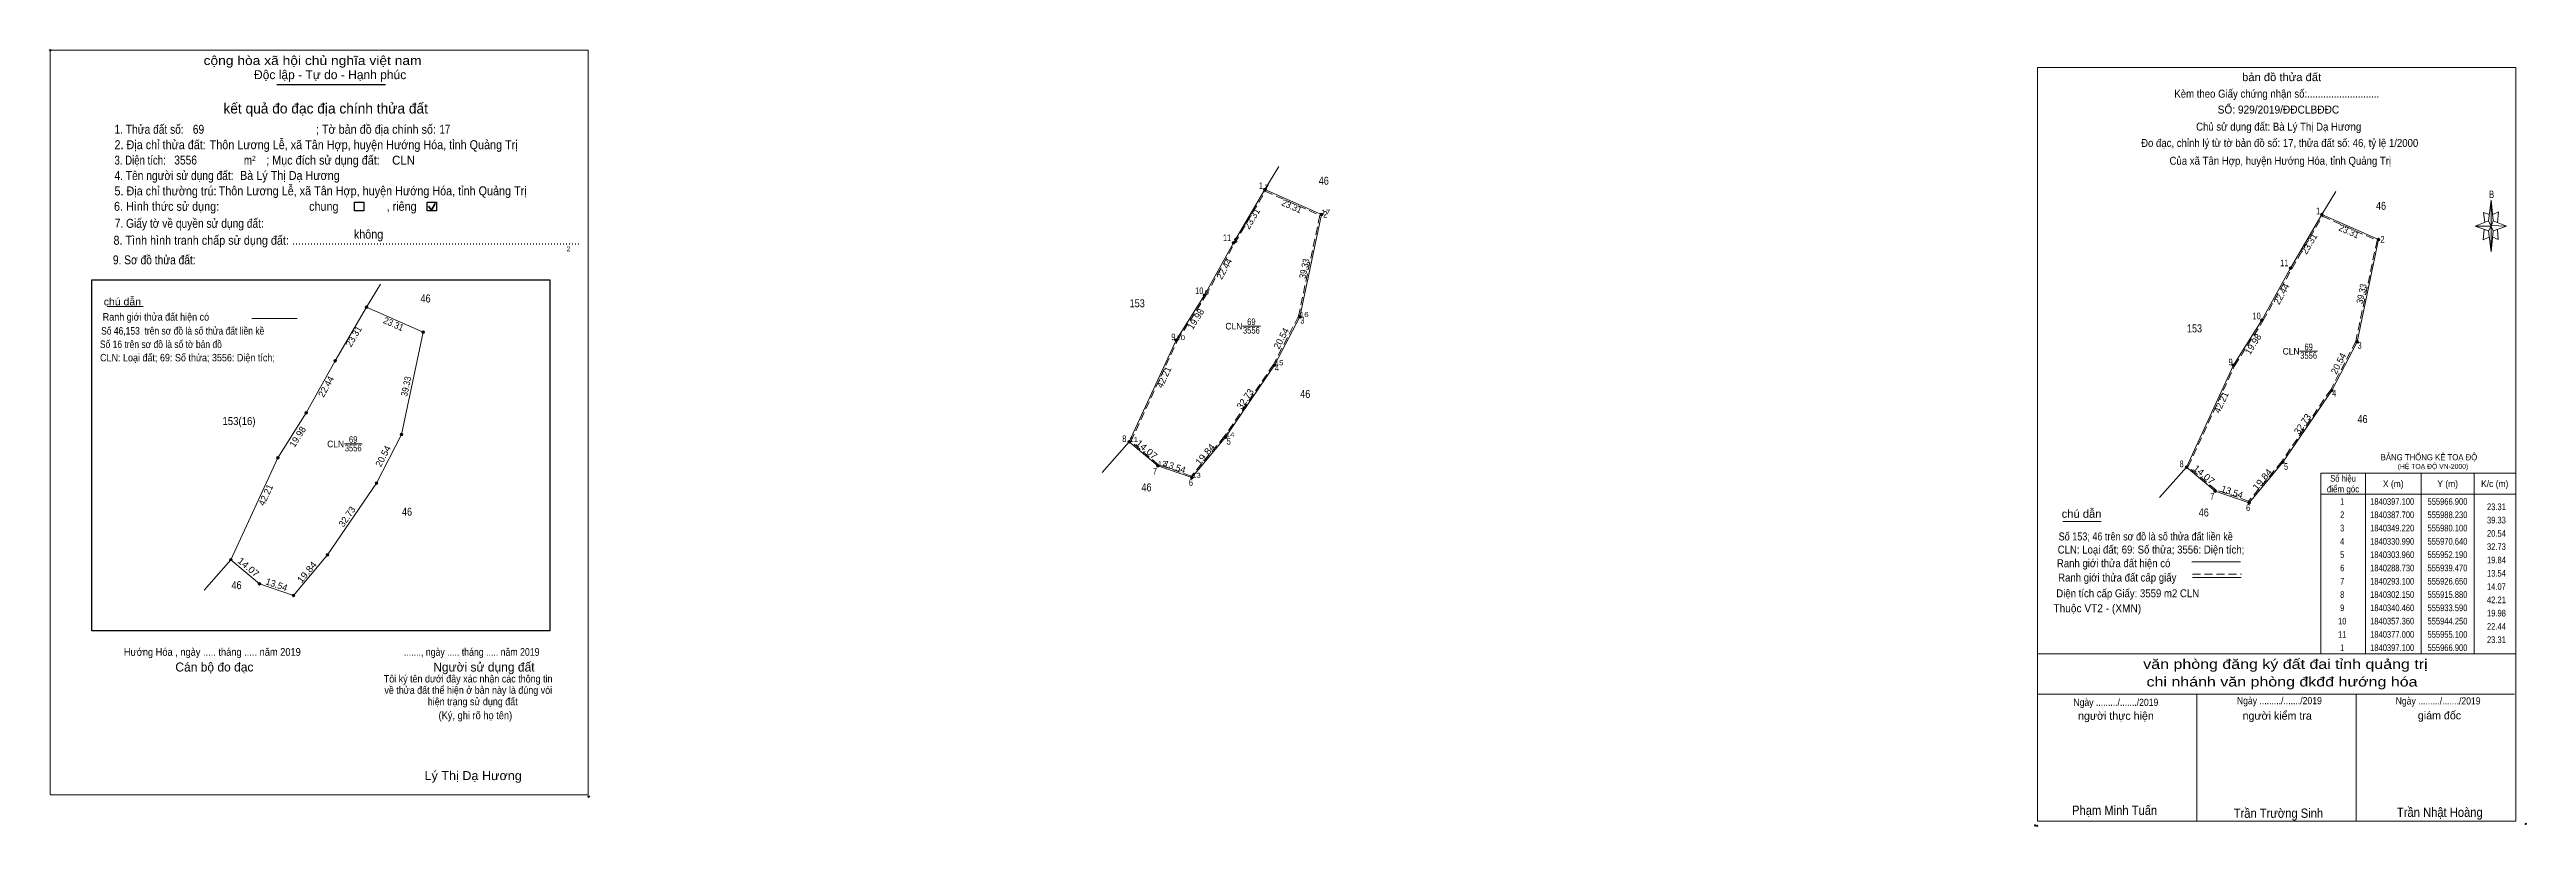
# Model space of a CAD drawing. Header units: metres. Extents: x 555509 to 556442, y 1840158 to 1840450.
import ezdxf
from ezdxf.enums import TextEntityAlignment as Align

# ---------------------------------------------------------------- set-up
doc = ezdxf.new("R2010")
doc.units = ezdxf.units.M
doc.header["$PDMODE"] = 32
doc.header["$PDSIZE"] = 0.5
doc.linetypes.add('MEDIUM_DASHED', pattern=[4.5, 3, -1.5])
for name, color, linetype, lineweight in [('1', 7, 'MEDIUM_DASHED', 13), ('10', 7, 'Continuous', 13), ('13', 7, 'Continuous', 13), ('17', 7, 'Continuous', 13), ('2', 7, 'Continuous', 25), ('5', 7, 'Continuous', 13), ('6', 7, 'Continuous', 13), ('63', 7, 'Continuous', 13)]:
    doc.layers.add(name, color=color, linetype=linetype, lineweight=lineweight)
doc.layers.add('12', color=7, linetype='Continuous')
doc.layers.add('7', color=7, linetype='Continuous')

msp = doc.modelspace()

# ---------------------------------------------------------------- hatches: boundary and pattern name
at = {"layer": '13'}
for points in [[(555967.4, 1840397.1, 1), (555966.4, 1840397.1, 1)], [(555988.73, 1840387.7, 1), (555987.73, 1840387.7, 1)], [(556365.4, 1840387.65, 1), (556364.4, 1840387.65, 1)], [(555955.6, 1840377, 1), (555954.6, 1840377, 1)], [(556386.73, 1840378.25, 1), (556385.73, 1840378.25, 1)], [(556353.6, 1840367.55, 1), (556352.6, 1840367.55, 1)], [(555944.75, 1840357.36, 1), (555943.75, 1840357.36, 1)], [(555629.27, 1840352.8, 1), (555628.27, 1840352.8, 1)], [(555980.6, 1840349.22, 1), (555979.6, 1840349.22, 1)], [(556342.75, 1840347.91, 1), (556341.75, 1840347.91, 1)], [(555650.6, 1840343.4, 1), (555649.6, 1840343.4, 1)], [(555934.09, 1840340.46, 1), (555933.09, 1840340.46, 1)], [(556378.6, 1840339.77, 1), (556377.6, 1840339.77, 1)], [(555617.47, 1840332.7, 1), (555616.47, 1840332.7, 1)], [(555971.14, 1840330.99, 1), (555970.14, 1840330.99, 1)], [(556332.09, 1840331.01, 1), (556331.09, 1840331.01, 1)], [(556369.14, 1840321.54, 1), (556368.14, 1840321.54, 1)], [(555606.62, 1840313.06, 1), (555605.62, 1840313.06, 1)], [(555642.47, 1840304.92, 1), (555641.47, 1840304.92, 1)], [(555916.38, 1840302.15, 1), (555915.38, 1840302.15, 1)], [(555952.69, 1840303.96, 1), (555951.69, 1840303.96, 1)], [(555595.96, 1840296.16, 1), (555594.96, 1840296.16, 1)], [(555927.15, 1840293.1, 1), (555926.15, 1840293.1, 1)], [(556314.38, 1840292.7, 1), (556313.38, 1840292.7, 1)], [(556350.69, 1840294.51, 1), (556349.69, 1840294.51, 1)], [(555633.01, 1840286.69, 1), (555632.01, 1840286.69, 1)], [(555939.97, 1840288.73, 1), (555938.97, 1840288.73, 1)], [(556325.15, 1840283.65, 1), (556324.15, 1840283.65, 1)], [(556337.97, 1840279.28, 1), (556336.97, 1840279.28, 1)], [(555578.25, 1840257.85, 1), (555577.25, 1840257.85, 1)], [(555614.56, 1840259.66, 1), (555613.56, 1840259.66, 1)], [(555589.02, 1840248.8, 1), (555588.02, 1840248.8, 1)], [(555601.84, 1840244.43, 1), (555600.84, 1840244.43, 1)]]:
    msp.add_hatch(color=256, dxfattribs=at).paths.add_polyline_path(points)

# ---------------------------------------------------------------- linework, layer by layer
at = {"layer": '1'}
for points in [[(555967.11, 1840396.46), (555987.66, 1840387.41), (555979.62, 1840349.39), (555970.21, 1840331.25), (555951.79, 1840304.26), (555939.31, 1840289.31), (555926.9, 1840293.54), (555916.49, 1840302.29), (555934.03, 1840340.22), (555944.68, 1840357.11), (555955.53, 1840376.75)], [(556365.11, 1840387.01), (556385.66, 1840377.96), (556377.62, 1840339.94), (556368.21, 1840321.8), (556349.79, 1840294.81), (556337.31, 1840279.86), (556324.9, 1840284.09), (556314.49, 1840292.84), (556332.03, 1840330.77), (556342.68, 1840347.66), (556353.53, 1840367.3)]]:
    msp.add_lwpolyline(points, close=True, dxfattribs=at)
at = {"layer": '10'}
for p, q in [((555972.17, 1840405.76), (555966.9, 1840397.1)), ((556370.17, 1840396.31), (556364.9, 1840387.65)), ((555634.04, 1840361.46), (555628.77, 1840352.8)), ((555915.88, 1840302.15), (555905.74, 1840290.66)), ((556313.88, 1840292.7), (556303.74, 1840281.21)), ((555577.75, 1840257.85), (555567.61, 1840246.36))]:
    msp.add_line(p, q, dxfattribs=at)
for points in [[(555966.9, 1840397.1), (555955.1, 1840377), (555944.25, 1840357.36), (555933.59, 1840340.46), (555915.88, 1840302.15), (555926.65, 1840293.1), (555939.47, 1840288.73), (555952.19, 1840303.96), (555970.64, 1840330.99), (555980.1, 1840349.22), (555988.23, 1840387.7)], [(556364.9, 1840387.65), (556353.1, 1840367.55), (556342.25, 1840347.91), (556331.59, 1840331.01), (556313.88, 1840292.7), (556324.65, 1840283.65), (556337.47, 1840279.28), (556350.19, 1840294.51), (556368.64, 1840321.54), (556378.1, 1840339.77), (556386.23, 1840378.25)], [(555628.77, 1840352.8), (555616.97, 1840332.7), (555606.12, 1840313.06), (555595.46, 1840296.16), (555577.75, 1840257.85), (555588.52, 1840248.8), (555601.34, 1840244.43), (555614.06, 1840259.66), (555632.51, 1840286.69), (555641.97, 1840304.92), (555650.1, 1840343.4)]]:
    msp.add_lwpolyline(points, close=True, dxfattribs=at)
at = {"layer": '13'}
for p, q in [((555958.6, 1840345.74), (555965.26, 1840345.74)), ((556356.6, 1840336.29), (556363.26, 1840336.29)), ((555620.47, 1840301.44), (555627.13, 1840301.44))]:
    msp.add_line(p, q, dxfattribs=at)
for centre in [(555966.9, 1840397.1), (555988.23, 1840387.7), (556364.9, 1840387.65), (555955.1, 1840377), (556386.23, 1840378.25), (556353.1, 1840367.55), (555944.25, 1840357.36), (555628.77, 1840352.8), (555980.1, 1840349.22), (556342.25, 1840347.91), (555650.1, 1840343.4), (555933.59, 1840340.46), (556378.1, 1840339.77), (555616.97, 1840332.7), (555970.64, 1840330.99), (556331.59, 1840331.01), (556368.64, 1840321.54), (555606.12, 1840313.06), (555641.97, 1840304.92), (555915.88, 1840302.15), (555952.19, 1840303.96), (555595.46, 1840296.16), (555926.65, 1840293.1), (556313.88, 1840292.7), (556350.19, 1840294.51), (555632.51, 1840286.69), (555939.47, 1840288.73), (556324.65, 1840283.65), (556337.47, 1840279.28), (555577.75, 1840257.85), (555614.06, 1840259.66), (555588.52, 1840248.8), (555601.34, 1840244.43)]:
    msp.add_circle(centre, 0.5, dxfattribs=at)
at = {"layer": '17'}
for p, q in [((555531.17, 1840353.14), (555544.74, 1840353.14)), ((556267.32, 1840272.25), (556281.8, 1840272.25))]:
    msp.add_line(p, q, dxfattribs=at)
at = {"layer": '2'}
for p, q in [((555595.01, 1840436.64), (555635.96, 1840436.64)), ((555525.41, 1840363.1), (555697.81, 1840363.1)), ((555697.81, 1840363.11), (555697.81, 1840231.08))]:
    msp.add_line(p, q, dxfattribs=at)
at = {"layer": '2', "lineweight": 35}
for p, q in [((555652.12, 1840390.86), (555653.28, 1840389.36)), ((555653.28, 1840389.36), (555654.68, 1840391.87))]:
    msp.add_line(p, q, dxfattribs=at)
at = {"layer": '2', "lineweight": 13}
msp.add_lwpolyline([(555509.71, 1840449.49), (555712.22, 1840449.49), (555712.22, 1840169.39), (555509.71, 1840169.39)], close=True, dxfattribs=at)
at = {"layer": '2'}
for points in [[(555624.31, 1840392.36), (555627.79, 1840392.36), (555627.79, 1840389.11), (555624.31, 1840389.11)], [(555651.67, 1840392.36), (555655.15, 1840392.36), (555655.15, 1840389.11), (555651.67, 1840389.11)]]:
    msp.add_lwpolyline(points, close=True, dxfattribs=at)
msp.add_lwpolyline([(555697.81, 1840231.08), (555525.41, 1840231.08), (555525.41, 1840363.1)], dxfattribs=at)
for p in [(555509.71, 1840449.49), (555712.45, 1840168.71)]:
    msp.add_point(p, dxfattribs=at)
at = {"layer": '5'}
for p, q in [((556427.58, 1840385.31), (556428.58, 1840393.11)), ((556429.38, 1840385.31), (556434.38, 1840383.31)), ((556427.58, 1840381.51), (556422.58, 1840383.31)), ((556429.38, 1840381.51), (556428.58, 1840373.71)), ((556431.18, 1840378.31), (556429.18, 1840379.11)), ((556430.98, 1840382.11), (556431.18, 1840378.31)), ((556257.84, 1840222.43), (556437.84, 1840222.43)), ((556257.84, 1840207.23), (556437.44, 1840207.23)), ((556257.84, 1840207.23), (556437.44, 1840207.23)), ((556257.84, 1840207.23), (556437.44, 1840207.23)), ((556317.84, 1840159.43), (556317.84, 1840207.23)), ((556377.84, 1840159.43), (556377.84, 1840207.23))]:
    msp.add_line(p, q, dxfattribs=at)
for points in [[(556257.84, 1840443.03), (556437.84, 1840443.03), (556437.84, 1840159.43), (556257.84, 1840159.43)], [(556428.58, 1840393.11), (556429.38, 1840385.31), (556428.58, 1840383.31)], [(556428.58, 1840383.31), (556422.58, 1840383.31), (556427.58, 1840385.31), (556429.38, 1840381.51), (556434.38, 1840383.31), (556428.58, 1840383.51)], [(556428.58, 1840383.31), (556428.58, 1840373.71), (556427.58, 1840381.51)]]:
    msp.add_lwpolyline(points, close=True, dxfattribs=at)
for points in [[(556428.58, 1840383.31), (556427.58, 1840385.31), (556422.58, 1840383.31)], [(556427.98, 1840387.71), (556425.78, 1840388.51), (556426.18, 1840384.71)], [(556429.18, 1840387.71), (556431.38, 1840388.71), (556430.98, 1840384.71)], [(556425.98, 1840382.11), (556425.58, 1840378.11), (556427.78, 1840379.11)], [(556428.58, 1840383.31), (556429.38, 1840381.51), (556434.38, 1840383.31)], [(556437.84, 1840159.43), (556257.84, 1840159.43), (556257.84, 1840207.23)]]:
    msp.add_lwpolyline(points, dxfattribs=at)
for p in [(556256.9, 1840157.89), (556257.7, 1840157.75)]:
    msp.add_point(p, dxfattribs=at)
at = {"layer": '6'}
for p, q in [((555585.58, 1840348.53), (555602.72, 1840348.53)), ((556315.9, 1840256.99), (556334.18, 1840256.99)), ((556316.18, 1840251.13), (556334.46, 1840251.13))]:
    msp.add_line(p, q, dxfattribs=at)
at = {"layer": '6', "linetype": 'MEDIUM_DASHED'}
msp.add_line((556316.18, 1840252.37), (556334.58, 1840252.37), dxfattribs=at)
at = {"layer": '6'}
msp.add_point((556441.64, 1840158.43), dxfattribs=at)
at = {"layer": '63'}
for p, q in [((556364.44, 1840282.43), (556437.84, 1840282.43)), ((556381.24, 1840290.43), (556381.24, 1840222.43)), ((556402.24, 1840290.43), (556402.24, 1840222.43)), ((556422.24, 1840290.43), (556422.24, 1840222.43))]:
    msp.add_line(p, q, dxfattribs=at)
msp.add_lwpolyline([(556364.44, 1840290.43), (556437.84, 1840290.43), (556437.84, 1840222.43), (556364.44, 1840222.43)], close=True, dxfattribs=at)
at = {"layer": '7'}
for p in [(555966.9, 1840397.1), (555988.23, 1840387.7), (556364.9, 1840387.65), (555955.1, 1840377), (556386.23, 1840378.26), (556353.1, 1840367.55), (555944.25, 1840357.36), (555980.1, 1840349.22), (556342.25, 1840347.91), (555933.59, 1840340.46), (556378.1, 1840339.77), (555970.64, 1840330.99), (556331.59, 1840331.02), (556368.64, 1840321.54), (555915.88, 1840302.15), (555952.19, 1840303.96), (555926.65, 1840293.1), (556313.87, 1840292.7), (556350.19, 1840294.51), (555939.47, 1840288.73), (556324.65, 1840283.65), (556337.47, 1840279.28)]:
    msp.add_point(p, dxfattribs=at)

# ---------------------------------------------------------------- texts
at = {"layer": '1'}
for s, height, width, p in [('BẢNG THỐNG KÊ TOẠ ĐỘ ', 2.3, 0.95, (556387.02, 1840295.24)), ('(HỆ TOẠ ĐỘ VN-2000)', 1.86, 0.9, (556393.42, 1840292))]:
    msp.add_text(s, height=height, dxfattribs=dict(at, width=width)).set_placement(p)
at = {"layer": '10'}
for s, width, p in [('46', 0.85, (555989.15, 1840398.91)), ('46', 0.85, (556387.15, 1840389.46)), ('46', 0.85, (555651.02, 1840354.61)), ('153', 0.85, (555918.915, 1840352.8)), ('153', 0.85, (556316.915, 1840343.35)), ('46', 0.85, (555982.17, 1840318.7)), ('153(16)', 0.9, (555580.78, 1840308.5)), ('46', 0.85, (556380.17, 1840309.25)), ('46', 0.85, (555922.41, 1840283.55)), ('46', 0.85, (555644.04, 1840274.4)), ('46', 0.85, (556320.41, 1840274.1)), ('46', 0.85, (555579.86, 1840246.76))]:
    msp.add_text(s, height=3, dxfattribs=dict(at, width=width)).set_placement(p, align=Align.CENTER)
at = {"layer": '12', "width": 1.25}
for s, p in [('7', (555966.9, 1840397.1)), ('17', (555988.23, 1840387.7)), ('8', (555955.1, 1840377)), ('9', (555944.25, 1840357.36)), ('16', (555980.1, 1840349.22)), ('10', (555933.59, 1840340.46)), ('15', (555970.64, 1840330.99)), ('11', (555915.88, 1840302.15)), ('14', (555952.19, 1840303.96)), ('12', (555926.65, 1840293.1)), ('13', (555939.47, 1840288.73))]:
    msp.add_text(s, height=1.8, dxfattribs=at).set_placement(p)
at = {"layer": '13', "width": 0.95}
for p in [(555958.47, 1840344.44), (556356.47, 1840334.99), (555620.34, 1840300.14)]:
    msp.add_text('CLN', height=2.5, dxfattribs=at).set_placement(p, align=Align.RIGHT)
at = {"layer": '13', "width": 0.85}
for s, p in [('69', (555961.895, 1840346.09)), ('3556', (555961.9, 1840342.89)), ('69', (556359.895, 1840336.64)), ('3556', (556359.9, 1840333.44)), ('3556', (555623.77, 1840298.59)), ('69', (555623.765, 1840301.79))]:
    msp.add_text(s, height=2.5, dxfattribs=at).set_placement(p, align=Align.CENTER)
at = {"layer": '2'}
for s, height, width, p in [('cộng hòa xã hội chủ nghĩa việt nam', 3.38, 1.15, (555567.44, 1840443.94)), ('1. Thửa đất số:', 3.38, 0.85, (555533.91, 1840418.06)), ('69', 3.382, 0.85, (555563.39, 1840418.06)), ('; Tờ bản đồ địa chính số:', 3.38, 0.9, (555609.75, 1840418.06)), ('17', 3.382, 0.8, (555656.28, 1840418.1)), ('2. Địa chỉ thửa đất:', 3.38, 0.9, (555533.91, 1840412.26)), ('Thôn Lương Lễ, xã Tân Hợp, huyện Hướng Hóa, tỉnh Quảng Trị', 3.382, 0.9, (555569.74, 1840412.26)), ('4. Tên người sử dụng đất:', 3.38, 0.85, (555533.91, 1840400.67)), ('3. Diện tích:', 3.38, 0.8, (555533.91, 1840406.46)), ('3556', 3.382, 0.85, (555556.41, 1840406.49)), ('Bà Lý Thị Dạ Hương', 3.382, 0.9, (555581.18, 1840400.69)), ('m', 3.38, 0.8, (555582.64, 1840406.46)), ('2', 1.931, 0.8, (555585.68, 1840407.82)), ('; Mục đích sử dụng đất:', 3.38, 0.9, (555591.02, 1840406.46)), ('CLN', 3.382, 0.95, (555638.42, 1840406.44)), ('5. Địa chỉ thường trú:', 3.38, 0.9, (555533.91, 1840394.87)), ('Thôn Lương Lễ, xã Tân Hợp, huyện Hướng Hóa, tỉnh Quảng Trị', 3.382, 0.9, (555573.12, 1840394.91)), ('6. Hình thức sử dụng:', 3.38, 0.9, (555533.72, 1840389.08)), ('7. Giấy tờ về quyền sử dụng đất:', 3.38, 0.85, (555533.99, 1840382.69)), ('chung                , riêng', 3.38, 0.9, (555607.17, 1840389.08)), ('8. Tình hình tranh chấp sử dụng đất: ................................................................................................', 3.38, 0.9, (555533.53, 1840376.31)), ('không', 3.38, 0.9, (555624.01, 1840378.59)), ('2', 1.931, 0.8, (555704.09, 1840373.82)), ('9. Sơ đồ thửa đất:', 3.38, 0.85, (555533.31, 1840368.95)), ('Hướng Hóa , ngày ..... tháng ..... năm 2019', 2.895, 0.9, (555537.44, 1840221.69)), ('......., ngày ..... tháng ..... năm 2019', 2.895, 0.85, (555642.88, 1840221.69)), ('(Ký, ghi rõ họ tên)', 2.898, 0.9, (555655.9, 1840197.84)), ('Lý Thị Dạ Hương', 3.38, 1.05, (555650.62, 1840174.93))]:
    msp.add_text(s, height=height, dxfattribs=dict(at, width=width)).set_placement(p)
for s, p in [('Độc lập - Tự do - Hạnh phúc', (555586.45, 1840438.61)), ('Cán bộ đo đạc', (555556.82, 1840215.78)), ('Người sử dụng đất', (555653.89, 1840215.78))]:
    msp.add_text(s, height=3.38, dxfattribs=at).set_placement(p)
for s, height, p in [('kết quả đo đạc địa chính thửa đất', 3.864, (555613.41, 1840425.69)), ('.', 0.966, (555712.408, 1840168.18))]:
    msp.add_text(s, height=height, dxfattribs=at).set_placement(p, align=Align.CENTER)
at = {"layer": '2', "width": 0.9}
for s, p in [('Tôi ký tên dưới đây xác nhận các thông tin', (555667.04, 1840211.65)), ('về thửa đất thể hiện ở bản này là đúng vói', (555667.085, 1840207.38)), ('hiện trạng sử dụng đất', (555668.765, 1840203.1))]:
    msp.add_text(s, height=2.793, dxfattribs=at).set_placement(p, align=Align.CENTER)
at = {"layer": '5'}
for s, height, width, p in [('bản đồ thửa đất', 3, 1.05, (556349.72, 1840437.87)), ('Kèm theo Giấy chứng nhận số:...........................', 3, 0.9, (556347.88, 1840431.65)), ('Chủ sử dụng đất: Bà Lý Thị Dạ Hương', 3, 0.9, (556348.62, 1840419.25)), ('SỐ: 929/2019/ĐĐCLBĐĐC', 3, 0.95, (556348.52, 1840425.67)), ('Đo đạc, chỉnh lý từ tờ bản đồ số: 17, thửa đất số: 46, tỷ lệ 1/2000 ', 3, 0.9, (556349.485, 1840413.11)), ('Của xã Tân Hợp, huyện Hướng Hóa, tỉnh Quảng Trị', 3, 0.9, (556349.235, 1840406.41)), ('B', 2.755, 0.8, (556428.745, 1840393.91)), ('văn phòng đăng ký đất đai tỉnh quảng trị', 3.6, 1.25, (556351.155, 1840216.78)), ('chi nhánh văn phòng đkđđ hướng hóa', 3.6, 1.25, (556349.87, 1840210.14)), ('Ngày ........./......./2019', 2.7, 0.9, (556287.315, 1840202.83)), ('Ngày ........./......./2019', 2.7, 0.9, (556348.875, 1840203.47)), ('Ngày ........./......./2019', 2.7, 0.9, (556408.635, 1840203.37)), ('Phạm Minh Tuấn', 3.5, 0.9, (556286.85, 1840161.82)), ('Trần Trường Sinh', 3.5, 0.9, (556348.515, 1840160.74)), ('Trần Nhật Hoàng', 3.5, 0.9, (556409.28, 1840161.09))]:
    msp.add_text(s, height=height, dxfattribs=dict(at, width=width)).set_placement(p, align=Align.CENTER)
for s, p in [('người thực hiện', (556287.345, 1840197.61)), ('người kiểm tra', (556348.055, 1840197.65)), ('giám đốc', (556409.15, 1840197.77))]:
    msp.add_text(s, height=3, dxfattribs=at).set_placement(p, align=Align.CENTER)
at = {"layer": '6'}
for s, height, width, p in [('chú dẫn', 2.812, 1.05, (555529.86, 1840353.49)), ('Ranh giới thửa đất hiện có ', 2.812, 0.9, (555529.48, 1840347.78)), ('Số 16 trên sơ đồ là số tờ bản đồ', 2.81, 0.85, (555528.42, 1840337.48)), ('Số 46,153  trên sơ đồ là số thửa đất liền kề', 2.81, 0.85, (555528.88, 1840342.53)), ('CLN: Loại đất; 69: Số thửa; 3556: Diện tích;', 2.81, 0.9, (555528.47, 1840332.45)), ('chú dẫn', 3, 1.05, (556266.92, 1840273.61)), ('CLN: Loại đất; 69: Số thửa; 3556: Diện tích;', 3, 0.9, (556265.42, 1840260.15)), ('Số 153; 46 trên sơ đồ là số thửa đất liền kề', 3, 0.85, (556265.78, 1840265.09)), ('Ranh giới thửa đất hiện có ', 3, 0.9, (556265.12, 1840255.01)), ('Diện tích cấp Giấy: 3559 m2 CLN', 3, 0.9, (556264.89, 1840243.69)), ('Ranh giới thửa đất cấp giấy', 3, 0.9, (556265.58, 1840249.63)), ('Thuộc VT2 - (XMN)', 3, 0.95, (556263.81, 1840238.07))]:
    msp.add_text(s, height=height, dxfattribs=dict(at, width=width)).set_placement(p)
at = {"layer": '63'}
for s, width, p in [(' 1', 0.75, (555966.22, 1840397.24)), (' 2', 0.85, (555990.48, 1840386.51)), (' 1', 0.75, (556364.22, 1840387.79)), (' 11', 0.8, (555954.28, 1840377.7)), (' 2', 0.85, (556388.48, 1840377.06)), (' 11', 0.8, (556352.28, 1840368.25)), (' 10', 0.85, (555943.85, 1840357.75)), (' 3', 0.8, (555981.85, 1840346.67)), (' 10', 0.85, (556341.85, 1840348.3)), (' 9', 0.85, (555933.3, 1840340.4)), (' 3', 0.8, (556379.85, 1840337.22)), (' 4', 0.85, (555972.33, 1840328.67)), (' 9', 0.85, (556331.3, 1840330.95)), (' 4', 0.85, (556370.33, 1840319.22)), (' 8', 0.8, (555914.83, 1840302.09)), (' 5', 0.8, (555954.15, 1840301.12)), (' 7', 0.8, (555926.36, 1840289.85)), (' 8', 0.8, (556312.83, 1840292.64)), (' 5', 0.8, (556352.15, 1840291.67)), (' 6', 0.85, (555939.91, 1840285.64)), (' 7', 0.8, (556324.36, 1840280.4)), (' 6', 0.85, (556337.91, 1840276.19)), ('39.33', 0.85, (556434.14, 1840271.48)), ('23.31', 0.85, (556434.14, 1840276.48)), ('32.73', 0.85, (556434.14, 1840261.48)), ('20.54', 0.85, (556434.14, 1840266.48)), ('19.84', 0.85, (556434.14, 1840256.48)), ('13.54', 0.85, (556434.14, 1840251.48)), ('42.21', 0.85, (556434.14, 1840241.48)), ('14.07', 0.85, (556434.14, 1840246.48)), ('19.98', 0.85, (556434.14, 1840236.48)), ('22.44', 0.85, (556434.14, 1840231.48)), ('23.31', 0.85, (556434.14, 1840226.48))]:
    msp.add_text(s, height=2.5, dxfattribs=dict(at, width=width)).set_placement(p, align=Align.RIGHT)
for s, rotation, width, p in [('23.31', 336.217, 0.95, (555976.596, 1840389.661)), ('23.31', 336.217, 0.95, (556374.596, 1840380.211)), ('39.33', 78.07, 0.9, (555983.022, 1840367.087)), ('39.33', 78.07, 0.9, (556381.022, 1840357.637)), ('23.31', 336.217, 0.95, (555638.466, 1840345.361)), ('39.33', 78.07, 0.9, (555644.892, 1840322.787)), ('14.07', 319.96, 1.1, (555921.671, 1840298.346)), ('19.84', 50.132, 1.1, (555945.413, 1840296.644)), ('14.07', 319.96, 1.1, (556319.671, 1840288.896)), ('19.84', 50.132, 1.1, (556343.417, 1840287.199)), ('14.07', 319.96, 1.1, (555583.541, 1840254.046)), ('19.84', 50.132, 1.1, (555607.287, 1840252.349))]:
    msp.add_text(s, height=2.5, rotation=rotation, dxfattribs=dict(at, width=width)).set_placement(p, align=Align.CENTER)
for s, rotation, p in [('23.31', 59.584, (555963.198, 1840385.502)), ('23.31', 59.584, (556361.198, 1840376.052)), ('22.44', 61.082, (555952.771, 1840366.646)), ('22.44', 61.082, (556350.769, 1840357.191)), ('19.98', 57.758, (555942.053, 1840347.708)), ('23.31', 59.584, (555625.068, 1840341.202)), ('20.54', 62.574, (555974.249, 1840340.504)), ('19.98', 57.758, (556340.053, 1840338.258)), ('42.21', 65.19, (555930.118, 1840325.975)), ('20.54', 62.574, (556372.252, 1840331.059)), ('22.44', 61.082, (555614.639, 1840322.341)), ('32.73', 55.684, (555960.602, 1840317.62)), ('42.21', 65.19, (556328.116, 1840316.52)), ('32.73', 55.684, (556358.602, 1840308.17)), ('19.98', 57.758, (555603.923, 1840303.408)), ('20.54', 62.574, (555636.122, 1840296.209)), ('13.54', 341.177, (555932.657, 1840291.592)), ('42.21', 65.19, (555591.986, 1840281.67)), ('13.54', 341.177, (556330.662, 1840282.14)), ('32.73', 55.684, (555622.472, 1840273.32)), ('13.54', 341.177, (555594.532, 1840247.29))]:
    msp.add_text(s, height=2.5, rotation=rotation, dxfattribs=at).set_placement(p, align=Align.CENTER)
for s, width, p in [('điểm góc', 0.9, (556372.84, 1840283.18)), ('Số hiệu', 0.85, (556372.84, 1840287.18)), ('X (m)', 0.95, (556391.74, 1840285.18)), ('Y (m)', 0.95, (556412.235, 1840285.18)), ('K/c (m)', 0.95, (556429.94, 1840285.18)), (' 2', 0.85, (556372.14, 1840273.48)), (' 1', 0.75, (556372.135, 1840278.48)), ('1840397.100', 0.85, (556391.34, 1840278.48)), ('1840387.700', 0.85, (556391.34, 1840273.48)), ('555966.900', 0.85, (556412.145, 1840278.48)), ('555988.230', 0.85, (556412.145, 1840273.48)), (' 4', 0.85, (556372.135, 1840263.48)), (' 3', 0.8, (556372.14, 1840268.48)), ('1840349.220', 0.85, (556391.34, 1840268.48)), ('1840330.990', 0.85, (556391.34, 1840263.48)), ('555980.100', 0.85, (556412.145, 1840268.48)), ('555970.640', 0.85, (556412.145, 1840263.48)), (' 5', 0.8, (556372.14, 1840258.48)), (' 6', 0.85, (556372.14, 1840253.48)), ('1840303.960', 0.85, (556391.34, 1840258.48)), ('1840288.730', 0.85, (556391.34, 1840253.48)), ('555952.190', 0.85, (556412.145, 1840258.48)), ('555939.470', 0.85, (556412.145, 1840253.48)), (' 8', 0.8, (556372.14, 1840243.48)), (' 7', 0.8, (556372.14, 1840248.48)), ('1840293.100', 0.85, (556391.34, 1840248.48)), ('1840302.150', 0.85, (556391.34, 1840243.48)), ('555926.650', 0.85, (556412.145, 1840248.48)), ('555915.880', 0.85, (556412.145, 1840243.48)), (' 10', 0.85, (556372.135, 1840233.48)), (' 9', 0.85, (556372.135, 1840238.48)), ('1840340.460', 0.85, (556391.34, 1840238.48)), ('1840357.360', 0.85, (556391.34, 1840233.48)), ('555933.590', 0.85, (556412.145, 1840238.48)), ('555944.250', 0.85, (556412.145, 1840233.48)), (' 11', 0.8, (556372.135, 1840228.48)), (' 1', 0.75, (556372.135, 1840223.48)), ('1840377.000', 0.85, (556391.34, 1840228.48)), ('1840397.100', 0.85, (556391.34, 1840223.48)), ('555955.100', 0.85, (556412.145, 1840228.48)), ('555966.900', 0.85, (556412.145, 1840223.48))]:
    msp.add_text(s, height=2.5, dxfattribs=dict(at, width=width)).set_placement(p, align=Align.CENTER)

doc.saveas('drawing.dxf')
